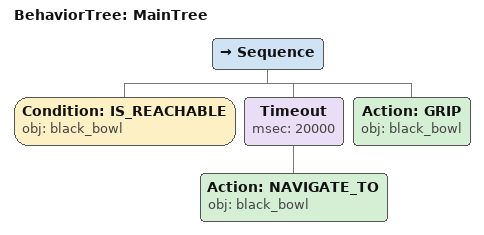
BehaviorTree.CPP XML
<root main_tree_to_execute="MainTree">
  <BehaviorTree ID="MainTree">
    <Sequence>
      <!-- Check black_bowl is reachable before NAVIGATE_TO -->
      <Condition ID="IS_REACHABLE" obj="black_bowl" />
      <!-- Timeout: NAVIGATE_TO black_bowl within 20s -->
      <Timeout msec="20000">
        <!-- Navigate to black_bowl -->
        <Action ID="NAVIGATE_TO" obj="black_bowl" />
      </Timeout>
      <!-- Grasp black_bowl -->
      <Action ID="GRIP" obj="black_bowl" />
    </Sequence>
  </BehaviorTree>
</root>
